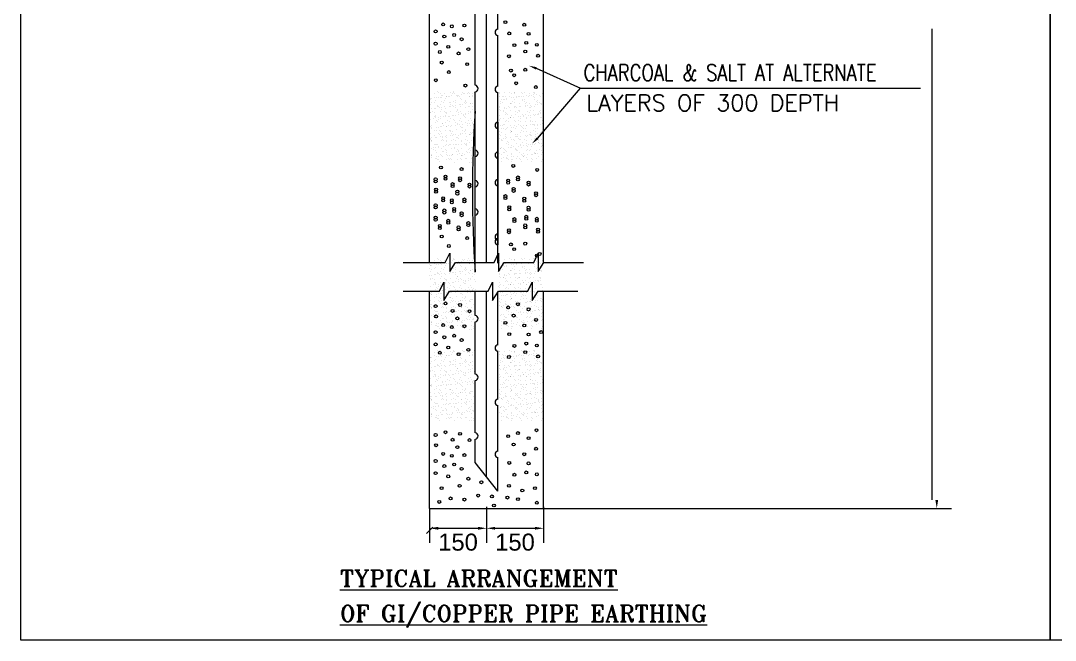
# Model space of a CAD drawing. Header units: millimetres. Extents: x 1327414 to 2124380, y -346496 to -91575.
# Drawn here: x 1578986 to 1583671, y -260890 to -258085 of the extents above; entities that cross this region are included whole.
import ezdxf

# ---------------------------------------------------------------- set-up
doc = ezdxf.new("R2010")
doc.units = ezdxf.units.MM
doc.header["$LTSCALE"] = 600
doc.header["$MEASUREMENT"] = 0
doc.linetypes.add('CENTER', pattern=[50.8, 31.75, -6.35, 6.35, -6.35])
doc.linetypes.add('HIDDEN', pattern=[0.375, 0.25, -0.125])
for name, color, linetype, lineweight in [('ELECTRICAL', 5, 'Continuous', 0), ('EP', 3, 'Continuous', 0), ('HAT', 250, 'Continuous', 0), ('TXT', 7, 'Continuous', 0), ('WORKING', 113, 'Continuous', 0)]:
    doc.layers.add(name, color=color, linetype=linetype, lineweight=lineweight)
doc.styles.add('ARIAL', font='')
doc.styles.add('ROMANS', font='romans.shx')
doc.styles.add('ROMANT', font='romant.shx')
doc.styles.get('ARIAL').set_extended_font_data('Arial')

# ---------------------------------------------------------------- blocks, each defined once
blk = doc.blocks.new('*X123')
at = {"color": 0}
for p, q in [((2761.6, 4311.5), (2761.6, 4311.5)), ((2769.3, 4316.1), (2769.3, 4316.1)), ((2771.5, 4314.6), (2771.5, 4314.6)), ((2775.7, 4312), (2775.7, 4312)), ((2779.3, 4307), (2779.3, 4307)), ((2787.2, 4311.4), (2787.2, 4311.4)), ((2802.7, 4314.7), (2802.7, 4314.7)), ((2806.9, 4312), (2806.9, 4312)), ((2809.4, 4315.8), (2809.4, 4315.8)), ((2811.2, 4314.1), (2811.2, 4314.1)), ((2814.2, 4312.3), (2814.2, 4312.3)), ((2819.4, 4306.7), (2819.4, 4306.7)), ((2824.6, 4307.4), (2824.6, 4307.4)), ((2832.8, 4308.5), (2832.8, 4308.5)), ((2833.8, 4314.8), (2833.8, 4314.8)), ((2838, 4312.1), (2838, 4312.1)), ((2840.4, 4312.7), (2840.4, 4312.7)), ((2846.4, 4310.2), (2846.4, 4310.2)), ((2850, 4314.9), (2850, 4314.9)), ((2851.6, 4310.9), (2851.6, 4310.9)), ((2859.7, 4312), (2859.7, 4312)), ((2865, 4314.8), (2865, 4314.8)), ((2865.9, 4312.5), (2865.9, 4312.5)), ((2927.2, 4314.9), (2927.2, 4314.9)), ((2930.6, 4313.6), (2930.6, 4313.6)), ((2931.5, 4312.2), (2931.5, 4312.2)), ((2944.7, 4313.7), (2944.7, 4313.7)), ((2958.4, 4315), (2958.4, 4315)), ((2962.6, 4312.3), (2962.6, 4312.3)), ((2970.6, 4313.3), (2970.6, 4313.3)), ((2971.7, 4314.7), (2971.7, 4314.7)), ((2972.4, 4311.6), (2972.4, 4311.6)), ((2989.5, 4315), (2989.5, 4315)), ((2993.7, 4312.3), (2993.7, 4312.3)), ((2997.9, 4315), (2997.9, 4315)), ((3011.2, 4312.4), (3011.2, 4312.4)), ((3017.1, 4306.8), (3017.1, 4306.8)), ((3020.7, 4315.1), (3020.7, 4315.1)), ((3022.3, 4307.5), (3022.3, 4307.5)), ((3023.5, 4314.9), (3023.5, 4314.9)), ((3024.9, 4312.4), (3024.9, 4312.4)), ((3030.4, 4308.6), (3030.4, 4308.6)), ((3044, 4310.4), (3044, 4310.4)), ((2748.1, 4301.1), (2748.1, 4301.1)), ((2748.5, 4289.5), (2748.5, 4289.5)), ((2748.7, 4281.9), (2748.7, 4281.9)), ((2749.2, 4298.2), (2749.2, 4298.2)), ((2751.1, 4296.5), (2751.1, 4296.5)), ((2752, 4297.8), (2752, 4297.8)), ((2752.7, 4286.9), (2752.7, 4286.9)), ((2759.8, 4302.2), (2759.8, 4302.2)), ((2759.8, 4288.5), (2759.8, 4288.5)), ((2762.2, 4292.2), (2762.2, 4292.2)), ((2765.6, 4299.6), (2765.6, 4299.6)), ((2769.7, 4279.4), (2769.7, 4279.4)), ((2770.8, 4300.3), (2770.8, 4300.3)), ((2775.1, 4302.1), (2775.1, 4302.1)), ((2775.7, 4282.8), (2775.7, 4282.8)), ((2778.9, 4301.4), (2778.9, 4301.4)), ((2779.6, 4289.6), (2779.6, 4289.6)), ((2781.1, 4305.3), (2781.1, 4305.3)), ((2783.8, 4286.9), (2783.8, 4286.9)), ((2787.8, 4292.1), (2787.8, 4292.1)), ((2789.8, 4297.3), (2789.8, 4297.3)), ((2790.9, 4302.3), (2790.9, 4302.3)), ((2792.5, 4303.2), (2792.5, 4303.2)), ((2797.7, 4303.8), (2797.7, 4303.8)), ((2799.8, 4288.2), (2799.8, 4288.2)), ((2801.3, 4302.4), (2801.3, 4302.4)), ((2801.6, 4286.5), (2801.6, 4286.5)), ((2801.9, 4283.2), (2801.9, 4283.2)), ((2805.9, 4304.9), (2805.9, 4304.9)), ((2810.7, 4289.7), (2810.7, 4289.7)), ((2814.8, 4293.1), (2814.8, 4293.1)), ((2815, 4287), (2815, 4287)), ((2815.1, 4280.2), (2815.1, 4280.2)), ((2819.9, 4306.1), (2819.9, 4306.1)), ((2822.1, 4302.3), (2822.1, 4302.3)), ((2826.9, 4302.3), (2826.9, 4302.3)), ((2827.5, 4283), (2827.5, 4283)), ((2828.7, 4282), (2828.7, 4282)), ((2829.9, 4297), (2829.9, 4297)), ((2831.7, 4295.3), (2831.7, 4295.3)), ((2833.9, 4282.7), (2833.9, 4282.7)), ((2840.4, 4287.3), (2840.4, 4287.3)), ((2841, 4293.4), (2841, 4293.4)), ((2841.9, 4289.7), (2841.9, 4289.7)), ((2842, 4283.8), (2842, 4283.8)), ((2846.1, 4287), (2846.1, 4287)), ((2853.2, 4302.4), (2853.2, 4302.4)), ((2853.9, 4303.3), (2853.9, 4303.3)), ((2854.5, 4284), (2854.5, 4284)), ((2855.6, 4285.6), (2855.6, 4285.6)), ((2859.9, 4305.8), (2859.9, 4305.8)), ((2860.8, 4286.2), (2860.8, 4286.2)), ((2861.8, 4304.1), (2861.8, 4304.1)), ((2866.6, 4293.3), (2866.6, 4293.3)), ((2932.6, 4304.5), (2932.6, 4304.5)), ((2933.3, 4285.2), (2933.3, 4285.2)), ((2935.3, 4289.9), (2935.3, 4289.9)), ((2936.3, 4296.2), (2936.3, 4296.2)), ((2939.5, 4287.2), (2939.5, 4287.2)), ((2940.5, 4304.5), (2940.5, 4304.5)), ((2941.5, 4296.9), (2941.5, 4296.9)), ((2942.4, 4302.8), (2942.4, 4302.8)), ((2945.3, 4294.5), (2945.3, 4294.5)), ((2946.6, 4302.6), (2946.6, 4302.6)), ((2949.7, 4297.9), (2949.7, 4297.9)), ((2951.1, 4294.9), (2951.1, 4294.9)), ((2958.8, 4304.8), (2958.8, 4304.8)), ((2959.5, 4285.5), (2959.5, 4285.5)), ((2961, 4285.7), (2961, 4285.7)), ((2962.9, 4284.1), (2962.9, 4284.1)), ((2963.3, 4299.7), (2963.3, 4299.7)), ((2966.5, 4289.9), (2966.5, 4289.9)), ((2968.5, 4300.4), (2968.5, 4300.4)), ((2970.7, 4287.3), (2970.7, 4287.3)), ((2972.3, 4295.4), (2972.3, 4295.4)), ((2976.6, 4301.5), (2976.6, 4301.5)), ((2977.8, 4302.6), (2977.8, 4302.6)), ((2981.1, 4303.6), (2981.1, 4303.6)), ((2984.4, 4304.7), (2984.4, 4304.7)), ((2985, 4285.4), (2985, 4285.4)), ((2990.2, 4303.3), (2990.2, 4303.3)), ((2991.1, 4294.5), (2991.1, 4294.5)), ((2992.9, 4292.8), (2992.9, 4292.8)), ((2995.4, 4304), (2995.4, 4304)), ((2997.6, 4290), (2997.6, 4290)), ((2998.5, 4295.8), (2998.5, 4295.8)), ((3001.6, 4284.9), (3001.6, 4284.9)), ((3001.8, 4287.3), (3001.8, 4287.3)), ((3003.5, 4305), (3003.5, 4305)), ((3008.9, 4302.7), (3008.9, 4302.7)), ((3011.4, 4305.7), (3011.4, 4305.7)), ((3012, 4286.4), (3012, 4286.4)), ((3012.7, 4280.4), (3012.7, 4280.4)), ((3021.2, 4303.3), (3021.2, 4303.3)), ((3023, 4301.6), (3023, 4301.6)), ((3024.1, 4295.6), (3024.1, 4295.6)), ((3026.3, 4282.1), (3026.3, 4282.1)), ((3028.7, 4290.1), (3028.7, 4290.1)), ((3031.5, 4282.8), (3031.5, 4282.8)), ((3031.7, 4293.6), (3031.7, 4293.6)), ((3033, 4287.4), (3033, 4287.4)), ((3037.6, 4306), (3037.6, 4306)), ((3038.2, 4286.7), (3038.2, 4286.7)), ((3039.6, 4283.9), (3039.6, 4283.9)), ((3040.1, 4302.7), (3040.1, 4302.7)), ((3041.7, 4284.5), (3041.7, 4284.5)), ((3043.5, 4282.8), (3043.5, 4282.8)), ((2747.9, 4271.4), (2747.9, 4271.4)), ((2749.4, 4262.6), (2749.4, 4262.6)), ((2750.2, 4261), (2750.2, 4261)), ((2753.1, 4272.1), (2753.1, 4272.1)), ((2756.5, 4264.5), (2756.5, 4264.5)), ((2760.8, 4261.8), (2760.8, 4261.8)), ((2761.2, 4273.1), (2761.2, 4273.1)), ((2762.9, 4272.9), (2762.9, 4272.9)), ((2763.5, 4253.7), (2763.5, 4253.7)), ((2767.9, 4277.2), (2767.9, 4277.2)), ((2771.6, 4277.7), (2771.6, 4277.7)), ((2774.8, 4274.9), (2774.8, 4274.9)), ((2775.9, 4252.1), (2775.9, 4252.1)), ((2776.4, 4263.6), (2776.4, 4263.6)), ((2780, 4275.6), (2780, 4275.6)), ((2780.3, 4269.8), (2780.3, 4269.8)), ((2787.7, 4264.6), (2787.7, 4264.6)), ((2788.2, 4276.7), (2788.2, 4276.7)), ((2788.4, 4272.8), (2788.4, 4272.8)), ((2789.1, 4253.5), (2789.1, 4253.5)), ((2790.2, 4260.6), (2790.2, 4260.6)), ((2791.9, 4261.9), (2791.9, 4261.9)), ((2792.1, 4259), (2792.1, 4259)), ((2799, 4277.2), (2799, 4277.2)), ((2801.7, 4278.5), (2801.7, 4278.5)), ((2802.6, 4263.9), (2802.6, 4263.9)), ((2807, 4279.2), (2807, 4279.2)), ((2807.1, 4252.2), (2807.1, 4252.2)), ((2810.3, 4278.5), (2810.3, 4278.5)), ((2811, 4253.8), (2811, 4253.8)), ((2815.4, 4273.8), (2815.4, 4273.8)), ((2816.1, 4254.5), (2816.1, 4254.5)), ((2816.2, 4254.5), (2816.2, 4254.5)), ((2818.8, 4264.6), (2818.8, 4264.6)), ((2820.3, 4269.4), (2820.3, 4269.4)), ((2822.1, 4267.7), (2822.1, 4267.7)), ((2823, 4261.9), (2823, 4261.9)), ((2824.3, 4255.6), (2824.3, 4255.6)), ((2828.1, 4263.8), (2828.1, 4263.8)), ((2830.1, 4277.3), (2830.1, 4277.3)), ((2830.8, 4259.8), (2830.8, 4259.8)), ((2837.9, 4257.3), (2837.9, 4257.3)), ((2838.2, 4252.3), (2838.2, 4252.3)), ((2841.6, 4274.1), (2841.6, 4274.1)), ((2842.3, 4254.9), (2842.3, 4254.9)), ((2843.1, 4258), (2843.1, 4258)), ((2850, 4264.7), (2850, 4264.7)), ((2850.4, 4278.2), (2850.4, 4278.2)), ((2851.2, 4259.1), (2851.2, 4259.1)), ((2852.2, 4276.5), (2852.2, 4276.5)), ((2854.2, 4262), (2854.2, 4262)), ((2855.1, 4264.7), (2855.1, 4264.7)), ((2860.9, 4268.5), (2860.9, 4268.5)), ((2861.3, 4277.4), (2861.3, 4277.4)), ((2864.8, 4260.9), (2864.8, 4260.9)), ((2867.2, 4274), (2867.2, 4274)), ((2867.8, 4254.7), (2867.8, 4254.7)), ((2931, 4277), (2931, 4277)), ((2931.6, 4252.4), (2931.6, 4252.4)), ((2932, 4269.7), (2932, 4269.7)), ((2932.8, 4275.3), (2932.8, 4275.3)), ((2933.9, 4265.9), (2933.9, 4265.9)), ((2941.5, 4267.3), (2941.5, 4267.3)), ((2943.4, 4264.8), (2943.4, 4264.8)), ((2945.6, 4271.5), (2945.6, 4271.5)), ((2946, 4275.2), (2946, 4275.2)), ((2946.6, 4255.9), (2946.6, 4255.9)), ((2947.6, 4262.2), (2947.6, 4262.2)), ((2950.8, 4272.2), (2950.8, 4272.2)), ((2951.5, 4258.2), (2951.5, 4258.2)), ((2953.3, 4256.5), (2953.3, 4256.5)), ((2954.7, 4277.5), (2954.7, 4277.5)), ((2958.9, 4273.3), (2958.9, 4273.3)), ((2960.1, 4266.3), (2960.1, 4266.3)), ((2962.8, 4252.5), (2962.8, 4252.5)), ((2971.6, 4276.1), (2971.6, 4276.1)), ((2972.5, 4275.1), (2972.5, 4275.1)), ((2973, 4276.2), (2973, 4276.2)), ((2973.6, 4256.9), (2973.6, 4256.9)), ((2974.5, 4264.9), (2974.5, 4264.9)), ((2977.7, 4275.7), (2977.7, 4275.7)), ((2978.7, 4262.2), (2978.7, 4262.2)), ((2981.5, 4267), (2981.5, 4267)), ((2983.4, 4265.3), (2983.4, 4265.3)), ((2985.7, 4266.1), (2985.7, 4266.1)), ((2985.8, 4276.8), (2985.8, 4276.8)), ((2985.9, 4277.6), (2985.9, 4277.6)), ((2992.1, 4257.3), (2992.1, 4257.3)), ((2993.9, 4252.5), (2993.9, 4252.5)), ((2995, 4252.1), (2995, 4252.1)), ((2999.2, 4276.5), (2999.2, 4276.5)), ((2999.4, 4278.6), (2999.4, 4278.6)), ((2999.8, 4257.2), (2999.8, 4257.2)), ((3004.6, 4279.3), (3004.6, 4279.3)), ((3005.7, 4265), (3005.7, 4265)), ((3008.6, 4253.9), (3008.6, 4253.9)), ((3009.9, 4262.3), (3009.9, 4262.3)), ((3011.6, 4275.7), (3011.6, 4275.7)), ((3012.7, 4267.1), (3012.7, 4267.1)), ((3013.4, 4274.1), (3013.4, 4274.1)), ((3013.8, 4254.6), (3013.8, 4254.6)), ((3017, 4277.6), (3017, 4277.6)), ((3021.9, 4255.7), (3021.9, 4255.7)), ((3022.1, 4266.1), (3022.1, 4266.1)), ((3024.7, 4276.4), (3024.7, 4276.4)), ((3025.1, 4252.6), (3025.1, 4252.6)), ((3025.4, 4257.1), (3025.4, 4257.1)), ((3032.1, 4257), (3032.1, 4257)), ((3033.9, 4255.3), (3033.9, 4255.3)), ((3035.5, 4257.5), (3035.5, 4257.5)), ((3036.8, 4265), (3036.8, 4265)), ((3038.9, 4267.4), (3038.9, 4267.4)), ((3040.7, 4258.2), (3040.7, 4258.2)), ((3041, 4262.3), (3041, 4262.3)), ((2750, 4243.3), (2750, 4243.3)), ((2752.9, 4227), (2752.9, 4227)), ((2757.1, 4246.7), (2757.1, 4246.7)), ((2760.2, 4251.9), (2760.2, 4251.9)), ((2762, 4250.2), (2762, 4250.2)), ((2762.3, 4247.4), (2762.3, 4247.4)), ((2764.1, 4234.4), (2764.1, 4234.4)), ((2764.6, 4239.5), (2764.6, 4239.5)), ((2768.8, 4236.8), (2768.8, 4236.8)), ((2770.5, 4248.5), (2770.5, 4248.5)), ((2770.7, 4242.2), (2770.7, 4242.2)), ((2777, 4244.3), (2777, 4244.3)), ((2777.6, 4225), (2777.6, 4225)), ((2780.7, 4233.1), (2780.7, 4233.1)), ((2782.5, 4231.4), (2782.5, 4231.4)), ((2784, 4250.3), (2784, 4250.3)), ((2784, 4227.1), (2784, 4227.1)), ((2789.3, 4250.9), (2789.3, 4250.9)), ((2789.7, 4234.3), (2789.7, 4234.3)), ((2793.3, 4225.6), (2793.3, 4225.6)), ((2795.8, 4239.5), (2795.8, 4239.5)), ((2797.4, 4252), (2797.4, 4252)), ((2798.5, 4226.3), (2798.5, 4226.3)), ((2800, 4236.8), (2800, 4236.8)), ((2800.8, 4251), (2800.8, 4251)), ((2803.2, 4244.6), (2803.2, 4244.6)), ((2803.8, 4225.4), (2803.8, 4225.4)), ((2806.6, 4227.3), (2806.6, 4227.3)), ((2810.7, 4241.9), (2810.7, 4241.9)), ((2812.6, 4240.2), (2812.6, 4240.2)), ((2815.2, 4227.2), (2815.2, 4227.2)), ((2816.7, 4235.3), (2816.7, 4235.3)), ((2820.2, 4229.1), (2820.2, 4229.1)), ((2821.3, 4232.2), (2821.3, 4232.2)), ((2825.4, 4229.8), (2825.4, 4229.8)), ((2826.9, 4239.6), (2826.9, 4239.6)), ((2828.8, 4244.5), (2828.8, 4244.5)), ((2829.4, 4225.2), (2829.4, 4225.2)), ((2831.1, 4236.9), (2831.1, 4236.9)), ((2833.5, 4230.9), (2833.5, 4230.9)), ((2840.8, 4250.6), (2840.8, 4250.6)), ((2842.6, 4249), (2842.6, 4249)), ((2842.9, 4235.6), (2842.9, 4235.6)), ((2846.3, 4227.2), (2846.3, 4227.2)), ((2847.1, 4232.7), (2847.1, 4232.7)), ((2851.3, 4241), (2851.3, 4241)), ((2852.3, 4233.3), (2852.3, 4233.3)), ((2855.8, 4245.5), (2855.8, 4245.5)), ((2856.4, 4226.2), (2856.4, 4226.2)), ((2858, 4239.6), (2858, 4239.6)), ((2860.4, 4234.4), (2860.4, 4234.4)), ((2861.3, 4231.9), (2861.3, 4231.9)), ((2862.3, 4236.9), (2862.3, 4236.9)), ((2863.1, 4230.2), (2863.1, 4230.2)), ((2868.5, 4235.5), (2868.5, 4235.5)), ((2927.9, 4243.3), (2927.9, 4243.3)), ((2932, 4239.8), (2932, 4239.8)), ((2933.1, 4244), (2933.1, 4244)), ((2934.5, 4246.7), (2934.5, 4246.7)), ((2935.2, 4227.4), (2935.2, 4227.4)), ((2939.7, 4227.4), (2939.7, 4227.4)), ((2941.2, 4245), (2941.2, 4245)), ((2941.9, 4230.6), (2941.9, 4230.6)), ((2943.7, 4228.9), (2943.7, 4228.9)), ((2947.2, 4236.6), (2947.2, 4236.6)), ((2951.5, 4239.8), (2951.5, 4239.8)), ((2954.8, 4246.8), (2954.8, 4246.8)), ((2955.7, 4237.1), (2955.7, 4237.1)), ((2960, 4247.5), (2960, 4247.5)), ((2960.7, 4247), (2960.7, 4247)), ((2961.3, 4227.7), (2961.3, 4227.7)), ((2962, 4248.5), (2962, 4248.5)), ((2968.1, 4248.6), (2968.1, 4248.6)), ((2970.9, 4227.4), (2970.9, 4227.4)), ((2972, 4239.4), (2972, 4239.4)), ((2973.8, 4237.7), (2973.8, 4237.7)), ((2974.2, 4237.6), (2974.2, 4237.6)), ((2981.7, 4250.4), (2981.7, 4250.4)), ((2982.5, 4229.7), (2982.5, 4229.7)), ((2982.6, 4239.9), (2982.6, 4239.9)), ((2986.3, 4246.9), (2986.3, 4246.9)), ((2986.8, 4237.2), (2986.8, 4237.2)), ((2986.9, 4251.1), (2986.9, 4251.1)), ((2986.9, 4227.6), (2986.9, 4227.6)), ((2990.9, 4225.7), (2990.9, 4225.7)), ((2996.1, 4226.4), (2996.1, 4226.4)), ((3000.4, 4238), (3000.4, 4238)), ((3002, 4248.2), (3002, 4248.2)), ((3002, 4227.5), (3002, 4227.5)), ((3003.9, 4246.5), (3003.9, 4246.5)), ((3004.2, 4227.5), (3004.2, 4227.5)), ((3012.6, 4238.5), (3012.6, 4238.5)), ((3013.3, 4247.8), (3013.3, 4247.8)), ((3013.7, 4239.9), (3013.7, 4239.9)), ((3013.9, 4228.6), (3013.9, 4228.6)), ((3017.8, 4229.2), (3017.8, 4229.2)), ((3018, 4237.2), (3018, 4237.2)), ((3022.5, 4229.4), (3022.5, 4229.4)), ((3023, 4229.9), (3023, 4229.9)), ((3024.4, 4227.7), (3024.4, 4227.7)), ((3026, 4237.8), (3026, 4237.8)), ((3031.2, 4231), (3031.2, 4231)), ((3033.1, 4227.6), (3033.1, 4227.6)), ((3039.5, 4248.2), (3039.5, 4248.2)), ((3040.1, 4228.9), (3040.1, 4228.9)), ((3042.6, 4247.3), (3042.6, 4247.3)), ((3044.7, 4232.8), (3044.7, 4232.8)), ((3044.9, 4240), (3044.9, 4240)), ((2750.6, 4224.3), (2750.6, 4224.3)), ((2750.6, 4224.1), (2750.6, 4224.1)), ((2751.3, 4204.8), (2751.3, 4204.8)), ((2752.4, 4222.6), (2752.4, 4222.6)), ((2752.8, 4220.2), (2752.8, 4220.2)), ((2760.9, 4202), (2760.9, 4202)), ((2761.1, 4214.6), (2761.1, 4214.6)), ((2764.7, 4215.1), (2764.7, 4215.1)), ((2766.4, 4222), (2766.4, 4222)), ((2771.1, 4205.5), (2771.1, 4205.5)), ((2771.6, 4222.7), (2771.6, 4222.7)), ((2772.7, 4214.4), (2772.7, 4214.4)), ((2772.9, 4203.8), (2772.9, 4203.8)), ((2776.9, 4211.7), (2776.9, 4211.7)), ((2778.3, 4205.8), (2778.3, 4205.8)), ((2779.7, 4223.8), (2779.7, 4223.8)), ((2780.8, 4198), (2780.8, 4198)), ((2788.9, 4199.1), (2788.9, 4199.1)), ((2790.3, 4215), (2790.3, 4215)), ((2791.2, 4223.4), (2791.2, 4223.4)), ((2792.1, 4202.1), (2792.1, 4202.1)), ((2801.2, 4214.3), (2801.2, 4214.3)), ((2802.5, 4200.9), (2802.5, 4200.9)), ((2803, 4212.6), (2803, 4212.6)), ((2803.8, 4214.5), (2803.8, 4214.5)), ((2804.4, 4206.1), (2804.4, 4206.1)), ((2807.7, 4201.6), (2807.7, 4201.6)), ((2808.1, 4211.8), (2808.1, 4211.8)), ((2811.7, 4204.6), (2811.7, 4204.6)), ((2815.8, 4202.7), (2815.8, 4202.7)), ((2817.3, 4216), (2817.3, 4216)), ((2823.2, 4202.1), (2823.2, 4202.1)), ((2829.4, 4204.4), (2829.4, 4204.4)), ((2830, 4206), (2830, 4206)), ((2831.2, 4223.1), (2831.2, 4223.1)), ((2833.1, 4221.4), (2833.1, 4221.4)), ((2834.6, 4205.1), (2834.6, 4205.1)), ((2835, 4214.5), (2835, 4214.5)), ((2839.2, 4211.8), (2839.2, 4211.8)), ((2841.8, 4213.4), (2841.8, 4213.4)), ((2842.7, 4206.2), (2842.7, 4206.2)), ((2843.5, 4216.3), (2843.5, 4216.3)), ((2851.7, 4204.3), (2851.7, 4204.3)), ((2853.6, 4202.6), (2853.6, 4202.6)), ((2854.4, 4202.2), (2854.4, 4202.2)), ((2856.3, 4208), (2856.3, 4208)), ((2857, 4206.9), (2857, 4206.9)), ((2861.5, 4208.7), (2861.5, 4208.7)), ((2866.1, 4214.6), (2866.1, 4214.6)), ((2928.4, 4214.7), (2928.4, 4214.7)), ((2932.3, 4203.1), (2932.3, 4203.1)), ((2932.6, 4212), (2932.6, 4212)), ((2934.2, 4201.4), (2934.2, 4201.4)), ((2935.8, 4208.1), (2935.8, 4208.1)), ((2937.1, 4218.6), (2937.1, 4218.6)), ((2942.3, 4219.3), (2942.3, 4219.3)), ((2947.8, 4202.3), (2947.8, 4202.3)), ((2947.9, 4217.4), (2947.9, 4217.4)), ((2948.5, 4198.1), (2948.5, 4198.1)), ((2950.4, 4220.4), (2950.4, 4220.4)), ((2952.4, 4221), (2952.4, 4221)), ((2959.5, 4214.8), (2959.5, 4214.8)), ((2962, 4208.5), (2962, 4208.5)), ((2962.4, 4211.9), (2962.4, 4211.9)), ((2963.8, 4212.1), (2963.8, 4212.1)), ((2964, 4222.2), (2964, 4222.2)), ((2964.2, 4210.2), (2964.2, 4210.2)), ((2969.2, 4222.8), (2969.2, 4222.8)), ((2972.9, 4202.2), (2972.9, 4202.2)), ((2974.9, 4218.4), (2974.9, 4218.4)), ((2975.5, 4199.1), (2975.5, 4199.1)), ((2977.3, 4223.9), (2977.3, 4223.9)), ((2978.4, 4198.2), (2978.4, 4198.2)), ((2978.9, 4202.4), (2978.9, 4202.4)), ((2986.5, 4199.2), (2986.5, 4199.2)), ((2987.6, 4208.3), (2987.6, 4208.3)), ((2990.7, 4214.8), (2990.7, 4214.8)), ((2992.5, 4220.6), (2992.5, 4220.6)), ((2994.3, 4218.9), (2994.3, 4218.9)), ((2994.9, 4212.1), (2994.9, 4212.1)), ((3000.1, 4201), (3000.1, 4201)), ((3001, 4218.7), (3001, 4218.7)), ((3001.7, 4199.4), (3001.7, 4199.4)), ((3003, 4211), (3003, 4211)), ((3005.3, 4201.7), (3005.3, 4201.7)), ((3010.1, 4202.5), (3010.1, 4202.5)), ((3013, 4201.8), (3013, 4201.8)), ((3013.5, 4202.8), (3013.5, 4202.8)), ((3014.6, 4209.3), (3014.6, 4209.3)), ((3014.8, 4200.2), (3014.8, 4200.2)), ((3021.8, 4214.9), (3021.8, 4214.9)), ((3026, 4212.2), (3026, 4212.2)), ((3026.6, 4218.6), (3026.6, 4218.6)), ((3027.1, 4204.6), (3027.1, 4204.6)), ((3027.3, 4199.3), (3027.3, 4199.3)), ((3032.3, 4205.3), (3032.3, 4205.3)), ((3033.1, 4219.7), (3033.1, 4219.7)), ((3040.4, 4206.3), (3040.4, 4206.3)), ((3040.7, 4209.6), (3040.7, 4209.6)), ((3041.2, 4202.5), (3041.2, 4202.5)), ((3043, 4210.6), (3043, 4210.6)), ((3044.9, 4208.9), (3044.9, 4208.9)), ((2748.7, 4193.8), (2748.7, 4193.8)), ((2749.6, 4189.3), (2749.6, 4189.3)), ((2751.6, 4187.1), (2751.6, 4187.1)), ((2751.9, 4185.5), (2751.9, 4185.5)), ((2753.8, 4186.6), (2753.8, 4186.6)), ((2753.9, 4194.5), (2753.9, 4194.5)), ((2761.5, 4178), (2761.5, 4178)), ((2762, 4195.6), (2762, 4195.6)), ((2763.4, 4176.3), (2763.4, 4176.3)), ((2765.4, 4195.9), (2765.4, 4195.9)), ((2766, 4176.6), (2766, 4176.6)), ((2769, 4177), (2769, 4177)), ((2771.2, 4170.9), (2771.2, 4170.9)), ((2775.6, 4197.4), (2775.6, 4197.4)), ((2778.9, 4186.5), (2778.9, 4186.5)), ((2780.8, 4189.4), (2780.8, 4189.4)), ((2781.6, 4195.9), (2781.6, 4195.9)), ((2784.8, 4172.7), (2784.8, 4172.7)), ((2785, 4186.7), (2785, 4186.7)), ((2790, 4173.4), (2790, 4173.4)), ((2791, 4195.7), (2791, 4195.7)), ((2791.6, 4186.7), (2791.6, 4186.7)), ((2791.6, 4176.5), (2791.6, 4176.5)), ((2793.4, 4185.1), (2793.4, 4185.1)), ((2798.1, 4174.4), (2798.1, 4174.4)), ((2800.2, 4177), (2800.2, 4177)), ((2802.1, 4177.1), (2802.1, 4177.1)), ((2805.1, 4186.8), (2805.1, 4186.8)), ((2811.7, 4176.2), (2811.7, 4176.2)), ((2811.9, 4189.4), (2811.9, 4189.4)), ((2816.1, 4186.7), (2816.1, 4186.7)), ((2816.9, 4176.9), (2816.9, 4176.9)), ((2818, 4196.7), (2818, 4196.7)), ((2818.6, 4177.4), (2818.6, 4177.4)), ((2821.7, 4195.5), (2821.7, 4195.5)), ((2823.5, 4193.8), (2823.5, 4193.8)), ((2825, 4178), (2825, 4178)), ((2830.7, 4186.7), (2830.7, 4186.7)), ((2831.3, 4177.1), (2831.3, 4177.1)), ((2832.2, 4185.9), (2832.2, 4185.9)), ((2838.6, 4179.8), (2838.6, 4179.8)), ((2842.2, 4176.7), (2842.2, 4176.7)), ((2843.1, 4189.5), (2843.1, 4189.5)), ((2843.8, 4180.4), (2843.8, 4180.4)), ((2844, 4175.1), (2844, 4175.1)), ((2844.1, 4197), (2844.1, 4197)), ((2844.8, 4177.8), (2844.8, 4177.8)), ((2847.3, 4186.8), (2847.3, 4186.8)), ((2852, 4181.5), (2852, 4181.5)), ((2857.7, 4187.7), (2857.7, 4187.7)), ((2862.3, 4194.6), (2862.3, 4194.6)), ((2862.5, 4177.1), (2862.5, 4177.1)), ((2865.5, 4183.3), (2865.5, 4183.3)), ((2932.7, 4192.2), (2932.7, 4192.2)), ((2936.4, 4188.9), (2936.4, 4188.9)), ((2936.5, 4189.7), (2936.5, 4189.7)), ((2940.7, 4187), (2940.7, 4187)), ((2942.9, 4193.4), (2942.9, 4193.4)), ((2946.3, 4193.9), (2946.3, 4193.9)), ((2949.1, 4178.8), (2949.1, 4178.8)), ((2951.5, 4194.6), (2951.5, 4194.6)), ((2952.8, 4184.3), (2952.8, 4184.3)), ((2954.7, 4182.6), (2954.7, 4182.6)), ((2955.9, 4177.3), (2955.9, 4177.3)), ((2959.6, 4195.7), (2959.6, 4195.7)), ((2962.6, 4189.2), (2962.6, 4189.2)), ((2963.4, 4174.6), (2963.4, 4174.6)), ((2967.6, 4189.7), (2967.6, 4189.7)), ((2968.9, 4171), (2968.9, 4171)), ((2971.8, 4187), (2971.8, 4187)), ((2973.2, 4197.5), (2973.2, 4197.5)), ((2976.1, 4179.8), (2976.1, 4179.8)), ((2982.4, 4172.8), (2982.4, 4172.8)), ((2982.9, 4193.1), (2982.9, 4193.1)), ((2984.7, 4191.4), (2984.7, 4191.4)), ((2987, 4177.4), (2987, 4177.4)), ((2987.6, 4173.5), (2987.6, 4173.5)), ((2988.2, 4189.1), (2988.2, 4189.1)), ((2993.4, 4183.4), (2993.4, 4183.4)), ((2995.8, 4174.6), (2995.8, 4174.6)), ((2998.8, 4189.8), (2998.8, 4189.8)), ((3002.3, 4180.1), (3002.3, 4180.1)), ((3003, 4187.1), (3003, 4187.1)), ((3003.4, 4174.3), (3003.4, 4174.3)), ((3005.2, 4172.6), (3005.2, 4172.6)), ((3009.4, 4176.3), (3009.4, 4176.3)), ((3014.6, 4177), (3014.6, 4177)), ((3015.2, 4190), (3015.2, 4190)), ((3015.8, 4170.8), (3015.8, 4170.8)), ((3018.2, 4177.4), (3018.2, 4177.4)), ((3022.7, 4178.1), (3022.7, 4178.1)), ((3023.5, 4192.2), (3023.5, 4192.2)), ((3027.9, 4180), (3027.9, 4180)), ((3029.9, 4189.8), (3029.9, 4189.8)), ((3033.5, 4183.1), (3033.5, 4183.1)), ((3034.1, 4187.1), (3034.1, 4187.1)), ((3035.3, 4181.4), (3035.3, 4181.4)), ((3036.3, 4179.9), (3036.3, 4179.9)), ((3041.4, 4190.4), (3041.4, 4190.4)), ((3041.5, 4180.6), (3041.5, 4180.6)), ((3042, 4171.1), (3042, 4171.1)), ((3044, 4173.4), (3044, 4173.4)), ((2752, 4150.4), (2752, 4150.4)), ((2752.5, 4166.2), (2752.5, 4166.2)), ((2753.1, 4147), (2753.1, 4147)), ((2753.8, 4148.7), (2753.8, 4148.7)), ((2757.7, 4164.3), (2757.7, 4164.3)), ((2757.9, 4169.1), (2757.9, 4169.1)), ((2761.9, 4161.6), (2761.9, 4161.6)), ((2763.1, 4169.8), (2763.1, 4169.8)), ((2766.6, 4157.3), (2766.6, 4157.3)), ((2767.1, 4144.5), (2767.1, 4144.5)), ((2772.1, 4168.3), (2772.1, 4168.3)), ((2772.3, 4145.1), (2772.3, 4145.1)), ((2777.1, 4151.9), (2777.1, 4151.9)), ((2779.5, 4167.2), (2779.5, 4167.2)), ((2780.2, 4148), (2780.2, 4148)), ((2780.4, 4146.2), (2780.4, 4146.2)), ((2782, 4159.2), (2782, 4159.2)), ((2783.9, 4157.5), (2783.9, 4157.5)), ((2788.8, 4164.3), (2788.8, 4164.3)), ((2792.2, 4157.2), (2792.2, 4157.2)), ((2792.6, 4149.5), (2792.6, 4149.5)), ((2793.1, 4161.6), (2793.1, 4161.6)), ((2794, 4148), (2794, 4148)), ((2799.2, 4148.7), (2799.2, 4148.7)), ((2805.7, 4167.6), (2805.7, 4167.6)), ((2806.3, 4148.3), (2806.3, 4148.3)), ((2807.3, 4149.8), (2807.3, 4149.8)), ((2808.2, 4152), (2808.2, 4152)), ((2812.1, 4168), (2812.1, 4168)), ((2813.9, 4166.3), (2813.9, 4166.3)), ((2819.2, 4158.2), (2819.2, 4158.2)), ((2820, 4164.4), (2820, 4164.4)), ((2820.9, 4151.5), (2820.9, 4151.5)), ((2822.6, 4158.3), (2822.6, 4158.3)), ((2824.2, 4161.7), (2824.2, 4161.7)), ((2826.1, 4152.2), (2826.1, 4152.2)), ((2831.3, 4167.4), (2831.3, 4167.4)), ((2831.9, 4148.2), (2831.9, 4148.2)), ((2832.6, 4149.2), (2832.6, 4149.2)), ((2834.3, 4153.3), (2834.3, 4153.3)), ((2834.4, 4147.5), (2834.4, 4147.5)), ((2839.4, 4152), (2839.4, 4152)), ((2845.4, 4158.5), (2845.4, 4158.5)), ((2847.8, 4155.1), (2847.8, 4155.1)), ((2851.1, 4164.4), (2851.1, 4164.4)), ((2852.7, 4167.1), (2852.7, 4167.1)), ((2853.1, 4155.8), (2853.1, 4155.8)), ((2855.3, 4161.8), (2855.3, 4161.8)), ((2858.3, 4168.4), (2858.3, 4168.4)), ((2858.9, 4149.1), (2858.9, 4149.1)), ((2861.2, 4156.8), (2861.2, 4156.8)), ((2862.7, 4158), (2862.7, 4158)), ((2864.5, 4156.3), (2864.5, 4156.3)), ((2928.6, 4165.7), (2928.6, 4165.7)), ((2932.8, 4152.2), (2932.8, 4152.2)), ((2933.3, 4165.9), (2933.3, 4165.9)), ((2933.8, 4166.4), (2933.8, 4166.4)), ((2937.1, 4169.6), (2937.1, 4169.6)), ((2937.7, 4150.3), (2937.7, 4150.3)), ((2941.9, 4167.5), (2941.9, 4167.5)), ((2943.3, 4156.7), (2943.3, 4156.7)), ((2944.6, 4164.6), (2944.6, 4164.6)), ((2945.1, 4155), (2945.1, 4155)), ((2948.8, 4161.9), (2948.8, 4161.9)), ((2949.7, 4159.6), (2949.7, 4159.6)), ((2953.8, 4147.1), (2953.8, 4147.1)), ((2955.5, 4169.3), (2955.5, 4169.3)), ((2960.7, 4169.9), (2960.7, 4169.9)), ((2963.2, 4169.9), (2963.2, 4169.9)), ((2963.9, 4150.7), (2963.9, 4150.7)), ((2964, 4152.3), (2964, 4152.3)), ((2964.7, 4144.6), (2964.7, 4144.6)), ((2969.9, 4145.3), (2969.9, 4145.3)), ((2973.3, 4165.5), (2973.3, 4165.5)), ((2975.2, 4163.8), (2975.2, 4163.8)), ((2975.7, 4164.7), (2975.7, 4164.7)), ((2976.8, 4160.5), (2976.8, 4160.5)), ((2978.1, 4146.3), (2978.1, 4146.3)), ((2979.9, 4162), (2979.9, 4162)), ((2983.9, 4155.8), (2983.9, 4155.8)), ((2988.8, 4169.8), (2988.8, 4169.8)), ((2989.4, 4150.5), (2989.4, 4150.5)), ((2991.7, 4148.1), (2991.7, 4148.1)), ((2993.8, 4146.7), (2993.8, 4146.7)), ((2995.1, 4152.3), (2995.1, 4152.3)), ((2995.7, 4145), (2995.7, 4145)), ((2996.9, 4148.8), (2996.9, 4148.8)), ((3002.9, 4160.9), (3002.9, 4160.9)), ((3005, 4149.9), (3005, 4149.9)), ((3006.8, 4164.7), (3006.8, 4164.7)), ((3011.1, 4162), (3011.1, 4162)), ((3013.9, 4164.6), (3013.9, 4164.6)), ((3016.5, 4151.5), (3016.5, 4151.5)), ((3018.6, 4151.7), (3018.6, 4151.7)), ((3023.8, 4152.4), (3023.8, 4152.4)), ((3023.9, 4155.5), (3023.9, 4155.5)), ((3025.7, 4153.8), (3025.7, 4153.8)), ((3026.2, 4152.4), (3026.2, 4152.4)), ((3028.5, 4160.8), (3028.5, 4160.8)), ((3031.9, 4153.4), (3031.9, 4153.4)), ((3034.4, 4145.8), (3034.4, 4145.8)), ((3038, 4164.8), (3038, 4164.8)), ((3042.2, 4162.1), (3042.2, 4162.1)), ((3042.6, 4151.8), (3042.6, 4151.8)), ((3045.5, 4155.2), (3045.5, 4155.2)), ((2753.5, 4142.7), (2753.5, 4142.7)), ((2762.5, 4140.8), (2762.5, 4140.8)), ((2765.8, 4139.2), (2765.8, 4139.2)), ((2767.3, 4138.1), (2767.3, 4138.1)), ((2770, 4136.6), (2770, 4136.6)), ((2772.5, 4131.6), (2772.5, 4131.6)), ((2792.8, 4137.9), (2792.8, 4137.9)), ((2796.9, 4139.3), (2796.9, 4139.3)), ((2801.1, 4136.6), (2801.1, 4136.6)), ((2802.5, 4140.4), (2802.5, 4140.4)), ((2804.4, 4138.7), (2804.4, 4138.7)), ((2813.1, 4130.7), (2813.1, 4130.7)), ((2819.9, 4138.9), (2819.9, 4138.9)), ((2828.1, 4139.4), (2828.1, 4139.4)), ((2832.3, 4136.7), (2832.3, 4136.7)), ((2843.1, 4139.5), (2843.1, 4139.5)), ((2846, 4139.2), (2846, 4139.2)), ((2853.1, 4130.4), (2853.1, 4130.4)), ((2857.1, 4130.4), (2857.1, 4130.4)), ((2859.2, 4139.4), (2859.2, 4139.4)), ((2862.3, 4131.1), (2862.3, 4131.1)), ((2863.4, 4136.7), (2863.4, 4136.7)), ((2937.8, 4141), (2937.8, 4141)), ((2938.3, 4131.1), (2938.3, 4131.1)), ((2943, 4141.7), (2943, 4141.7)), ((2950.4, 4140.3), (2950.4, 4140.3)), ((2951.2, 4142.8), (2951.2, 4142.8)), ((2952.6, 4139.6), (2952.6, 4139.6)), ((2956.8, 4136.9), (2956.8, 4136.9)), ((2963.8, 4138), (2963.8, 4138)), ((2964.5, 4131.4), (2964.5, 4131.4)), ((2965.6, 4136.3), (2965.6, 4136.3)), ((2977.4, 4141.3), (2977.4, 4141.3)), ((2983.8, 4139.6), (2983.8, 4139.6)), ((2988, 4136.9), (2988, 4136.9)), ((2990.1, 4131.3), (2990.1, 4131.3)), ((3003.6, 4141.6), (3003.6, 4141.6)), ((3004.4, 4137.1), (3004.4, 4137.1)), ((3014.9, 4139.7), (3014.9, 4139.7)), ((3017.1, 4132.2), (3017.1, 4132.2)), ((3019.1, 4137), (3019.1, 4137)), ((3029.1, 4141.5), (3029.1, 4141.5)), ((3043.3, 4132.6), (3043.3, 4132.6)), ((3044.4, 4136.7), (3044.4, 4136.7)), ((3046.1, 4139.7), (3046.1, 4139.7)), ((3046.2, 4135), (3046.2, 4135))]:
    blk.add_line(p, q, dxfattribs=at)
blk = doc.blocks.new('Earthing')
at = {"layer": 'ELECTRICAL', "linetype": 'CENTER'}
for p, q in [((-422.6, 97.16), (-422.6, 281.63)), ((-422.6, 42.03), (-422.6, 89.76))]:
    blk.add_line(p, q, dxfattribs=at)
at = {"layer": 'ELECTRICAL'}
for p, q in [((-437.25, 97.16), (-437.25, 268.01)), ((-407.95, 97.02), (-407.95, 268.01)), ((-419.67, 157.19), (-419.67, 177.79)), ((-425.53, 148.54), (-425.53, 170.47)), ((-419.67, 142.52), (-419.67, 155.53)), ((-425.53, 142.74), (-425.53, 148.94)), ((-425.53, 118.28), (-425.53, 141.09)), ((-419.67, 125.6), (-419.67, 140.86)), ((-425.53, 126.09), (-425.53, 136.05)), ((-419.67, 133.26), (-419.67, 101.7)), ((-419.67, 118.52), (-419.67, 131.6)), ((-425.53, 110.98), (-425.53, 124.43)), ((-419.67, 103.35), (-419.67, 123.95)), ((-425.53, 94.7), (-425.53, 116.63)), ((-419.67, 104.55), (-419.67, 116.86)), ((-425.53, 97.16), (-425.53, 109.33)), ((-419.67, 97), (-419.67, 102.9)), ((-437.25, 33.92), (-437.25, 89.76)), ((-425.53, 83.57), (-425.53, 89.76)), ((-419.67, 76), (-419.67, 89.38)), ((-407.95, 33.92), (-407.95, 89.76)), ((-425.53, 68.47), (-425.53, 81.92)), ((-419.67, 62.04), (-419.67, 74.35)), ((-425.53, 53.39), (-425.53, 66.81)), ((-419.67, 48.68), (-419.67, 60.39)), ((-425.53, 45.73), (-425.53, 51.74)), ((-419.67, 38.33), (-425.53, 45.73)), ((-419.67, 38.33), (-419.67, 47.03))]:
    blk.add_line(p, q, dxfattribs=at)
at = {"layer": 'ELECTRICAL', "linetype": 'HIDDEN'}
blk.add_line((-437.25, 33.92), (-407.95, 33.92), dxfattribs=at)
at = {"layer": 'ELECTRICAL', "color": 0, "linetype": 'ByBlock'}
for p, q in [((-407.95, 33.92), (-407.95, 28.26)), ((-438.06, 27.45), (-436.44, 29.06))]:
    blk.add_line(p, q, dxfattribs=at)
at = {"layer": 'ELECTRICAL'}
for centre, radius, start, end in [((-419.58, 156.39), 0.831, 96.4854, 263.5146), ((-425.62, 141.92), 0.831, 276.4854, 83.5146), ((-419.58, 141.69), 0.831, 96.4854, 263.5146), ((-137.5, 115.43, 464813.39), 288.77, 175.9042, 184.0958), ((-419.58, 132.43), 0.831, 96.4854, 263.5146), ((-425.62, 125.26), 0.831, 276.4854, 83.5146), ((-419.58, 124.78), 0.831, 96.4854, 263.5146), ((-425.62, 117.45), 0.831, 276.4854, 83.5146), ((-419.58, 117.69), 0.831, 96.4854, 263.5146), ((-425.62, 110.16), 0.831, 276.4854, 83.5146), ((-419.58, 103.73), 0.831, 96.4854, 263.5146), ((-419.58, 102.55), 0.831, 96.4854, 263.5146), ((-425.62, 82.74), 0.831, 276.4854, 83.5146), ((-419.58, 75.17), 0.831, 96.4854, 263.5146), ((-425.62, 67.64), 0.831, 276.4854, 83.5146), ((-419.58, 61.21), 0.831, 96.4854, 263.5146), ((-425.62, 52.57), 0.831, 276.4854, 83.5146), ((-419.58, 47.85), 0.831, 96.4854, 263.5146)]:
    blk.add_arc(centre, radius, start, end, dxfattribs=at)
at = {"layer": 'HAT'}
for centre in [(-433.78, 158.42), (-431.55, 157.92), (-428.31, 158.12), (-417.76, 158.99), (-412.91, 158.32), (-435.71, 156.6), (-433.48, 155.29), (-430.94, 155.69), (-429.02, 154.58), (-416.76, 156.1), (-411.79, 155.99), (-435.71, 153.46), (-432.46, 152.65), (-427.3, 152.05), (-415.44, 153.06), (-412.66, 151.45), (-412.4, 153.67), (-409.67, 153.16), (-434.62, 151.31), (-429.81, 150.94), (-416.86, 150.22), (-409.36, 150.35), (-434.15, 148.59), (-432.31, 146.14), (-427.6, 148.18), (-416.34, 146.54), (-412.66, 146.75), (-435.66, 144.04), (-415.52, 145.32), (-428.06, 142.68), (-415, 143.26), (-409.93, 142.29), (-434.36, 121.6), (-429.03, 121.19), (-415.73, 122.01), (-409.59, 120.99), (-435.71, 118.56), (-435.71, 118.01), (-433.17, 119.27), (-433.17, 118.72), (-431.35, 117.34), (-431.35, 116.8), (-429.42, 118.86), (-429.42, 118.32), (-426.99, 117.24), (-417.06, 118.25), (-417.06, 117.71), (-414.53, 119.06), (-414.53, 118.52), (-411.79, 117.75), (-411.79, 117.2), (-435.61, 115.92), (-435.61, 115.38), (-430.13, 115.42), (-430.13, 114.87), (-426.99, 116.7), (-417.76, 114.26), (-415.64, 116.13), (-415.64, 115.58), (-409.87, 115.01), (-409.87, 114.47), (-435.71, 111.87), (-433.78, 113.7), (-433.78, 113.15), (-431.55, 113.19), (-431.55, 112.65), (-428.31, 113.39), (-428.31, 112.85), (-417.76, 113.72), (-412.91, 113.59), (-412.91, 113.05), (-435.71, 111.33), (-433.48, 110.56), (-433.48, 110.01), (-430.94, 110.96), (-430.94, 110.42), (-429.02, 109.85), (-429.02, 109.31), (-416.76, 111.37), (-416.76, 110.82), (-412.4, 108.94), (-411.79, 111.27), (-411.79, 110.72), (-435.71, 108.73), (-435.71, 108.19), (-434.62, 106.58), (-432.46, 107.92), (-432.46, 107.38), (-429.81, 106.21), (-427.3, 107.32), (-427.3, 106.77), (-415.44, 108.33), (-415.44, 107.79), (-412.66, 106.73), (-412.66, 106.18), (-412.4, 108.39), (-409.67, 108.43), (-409.67, 107.89), (-434.62, 106.03), (-434.15, 103.86), (-429.81, 105.67), (-427.6, 103.45), (-416.86, 105.49), (-416.86, 104.95), (-409.36, 105.63), (-409.36, 105.08), (-432.31, 101.41), (-416.34, 101.82), (-412.66, 102.02), (-415.52, 100.59), (-409.67, 98.93), (-408.97, 99.36), (-435.71, 85.94), (-433.17, 86.65), (-429.42, 86.24), (-417.06, 85.63), (-414.53, 86.44), (-411.79, 85.13), (-435.61, 83.3), (-431.35, 84.72), (-430.13, 82.8), (-426.99, 84.62), (-415.64, 83.51), (-409.87, 82.39), (-433.78, 81.08), (-431.55, 80.57), (-428.31, 80.77), (-417.76, 81.64), (-412.91, 80.97), (-435.71, 79.25), (-433.48, 77.94), (-430.94, 78.34), (-429.02, 77.23), (-416.76, 78.75), (-411.79, 78.65), (-408.59, 79.28), (-435.71, 76.11), (-432.46, 75.3), (-427.3, 74.7), (-415.44, 75.71), (-412.4, 76.32), (-409.67, 75.81), (-434.62, 73.96), (-429.81, 73.59), (-416.86, 72.87), (-412.66, 74.11), (-409.36, 73.01), (-433.17, 53.51), (-429.42, 53.11), (-414.53, 53.31), (-409.77, 54.02), (-435.71, 52.8), (-431.35, 51.59), (-426.99, 51.49), (-417.06, 52.5), (-415.64, 50.37), (-411.79, 51.99), (-435.61, 50.17), (-433.78, 47.94), (-430.13, 49.67), (-428.31, 47.64), (-412.91, 47.84), (-409.87, 49.26), (-435.71, 46.12), (-431.55, 47.44), (-430.94, 45.21), (-416.76, 45.62), (-411.79, 45.51), (-435.71, 42.98), (-433.48, 44.8), (-429.02, 44.1), (-415.44, 42.58), (-412.4, 43.18), (-409.67, 42.68), (-432.46, 42.17), (-429.53, 39.74), (-427.3, 41.56), (-423.95, 40.65), (-416.86, 39.74), (-434.19, 39.13), (-424.76, 37.21), (-421.22, 37.01), (-413.41, 38.53), (-410.17, 39.13), (-434.79, 35.59), (-431.86, 36.5), (-428.31, 36.2), (-420.71, 34.68), (-417.26, 36.7), (-414.53, 36.3), (-409.67, 35.39)]:
    blk.add_circle(centre, 0.373, dxfattribs=at)
at = {"layer": 'TXT', "color": 7}
for p, q in [((-542.46, 0), (-542.46, 338.78)), ((-277.61, 338.78), (-277.61, 0)), ((-277.61, 0), (-277.61, 338.78)), ((-409.85, 147.12), (-398.44, 142.05)), ((-409.51, 129.1), (-398.44, 142.05)), ((-398.44, 142.05), (-311.01, 142.05)), ((-433.23, 97.16), (-432.1, 99.54)), ((-432.1, 99.54), (-432.1, 94.82)), ((-420.67, 97.16), (-419.54, 99.54)), ((-419.54, 99.54), (-419.55, 94.82)), ((-410.47, 97.16), (-409.34, 99.54)), ((-409.34, 99.54), (-409.34, 94.82)), ((-444.04, 97.16), (-433.23, 97.16)), ((-432.1, 94.82), (-430.63, 97.16)), ((-430.63, 97.16), (-420.67, 97.16)), ((-419.55, 94.82), (-418.07, 97.16)), ((-418.07, 97.16), (-410.47, 97.16)), ((-409.34, 94.82), (-407.87, 97.16)), ((-407.87, 97.16), (-397.65, 97.16)), ((-434.74, 89.76), (-433.61, 92.15)), ((-433.61, 92.15), (-433.61, 87.43)), ((-422.18, 89.76), (-421.05, 92.15)), ((-421.05, 92.15), (-421.05, 87.43)), ((-411.98, 89.76), (-410.85, 92.15)), ((-410.85, 92.15), (-410.85, 87.43)), ((-444.04, 89.76), (-434.74, 89.76)), ((-433.61, 87.43), (-432.14, 89.76)), ((-432.14, 89.76), (-422.18, 89.76)), ((-421.05, 87.43), (-419.58, 89.76)), ((-419.58, 89.76), (-411.98, 89.76)), ((-410.85, 87.43), (-409.37, 89.76)), ((-409.37, 89.76), (-399.16, 89.76))]:
    blk.add_line(p, q, dxfattribs=at)
blk.add_lwpolyline([(-277.61, 338.78), (0, 338.78), (0, 0), (-277.61, 0)], close=True, dxfattribs=at)
blk.add_lwpolyline([(-277.61, 0), (-542.46, 0)], dxfattribs=at)
at = {"layer": 'TXT'}
for points in [[(-409.96, 146.81), (-409.74, 147.42), (-411.69, 147.77)], [(-409.29, 128.87), (-409.74, 129.34), (-410.93, 127.76)]]:
    blk.add_solid(points, dxfattribs=at)
at = {"layer": 'WORKING', "color": 8, "linetype": 'ByBlock'}
for p, q in [((-307.98, 36.11), (-307.98, 157.25)), ((-435.06, 28.81), (-424.79, 28.81)), ((-420.41, 28.81), (-410.14, 28.81))]:
    blk.add_line(p, q, dxfattribs=at)
at = {"layer": 'WORKING', "color": 8, "linetype": 'ByBlock', "lineweight": 9}
for p, q in [((-437.25, 33.85), (-437.25, 25.06)), ((-422.6, 34.3), (-422.6, 25.06)), ((-422.6, 33.85), (-422.6, 25.06)), ((-407.95, 34.3), (-407.95, 25.06)), ((-407.87, 33.92), (-303.03, 33.92))]:
    blk.add_line(p, q, dxfattribs=at)
at = {"layer": 'WORKING', "color": 8, "linetype": 'ByBlock'}
for points in [[(-307.15, 36.11), (-306.42, 36.11), (-306.78, 33.92)], [(-435.06, 29.18), (-435.06, 28.45), (-437.25, 28.81)], [(-424.79, 29.18), (-424.79, 28.45), (-422.6, 28.81)], [(-420.41, 29.18), (-420.41, 28.45), (-422.6, 28.81)], [(-410.14, 29.18), (-410.14, 28.45), (-407.95, 28.81)]]:
    blk.add_solid(points, dxfattribs=at)
at = {"layer": 'HAT', "xscale": 0.0976562640903461, "yscale": 0.0976562640903461, "zscale": 0.0976562640903461}
for p in [(-705.59, -280.4), (-705.59, -323.3), (-705.59, -346.95)]:
    blk.add_blockref('*X123', p, dxfattribs=at)
at = {"layer": 'TXT', "color": 7, "style": 'ROMANS', "width": 0.8}
blk.add_text('CHARCOAL & SALT AT ALTERNATE ', height=4.2188, dxfattribs=at).set_placement((-397.65, 143.89))
at = {"layer": 'TXT', "color": 7}
for s, height, style, p in [('LAYERS OF 300 DEPTH ', 4.2188, 'ROMANS', (-396.96, 136.11)), ('%%UTYPICAL ARRANGEMENT', 4.2318, 'ROMANT', (-460.33, 13.81)), ('%%UOF GI/COPPER PIPE EARTHING', 4.2318, 'ROMANT', (-460.33, 4.79))]:
    blk.add_text(s, height=height, dxfattribs=dict(at, style=style)).set_placement(p)
at = {"layer": 'WORKING', "color": 7, "linetype": 'ByBlock', "char_height": 4.375, "attachment_point": 5, "style": 'ARIAL'}
for insert in [(-429.95, 25.22), (-415.3, 25.22)]:
    blk.add_mtext('\\A1;150', dxfattribs=dict(at, insert=insert))

msp = doc.modelspace()

# ---------------------------------------------------------------- block references
at = {"layer": 'EP', "color": 7, "linetype": 'ByBlock', "xscale": 17.600327341887, "yscale": 17.600327341887, "zscale": 17.600327341887}
msp.add_blockref('Earthing', (1588533.3, -260889.5), dxfattribs=at)

doc.saveas('drawing.dxf')
